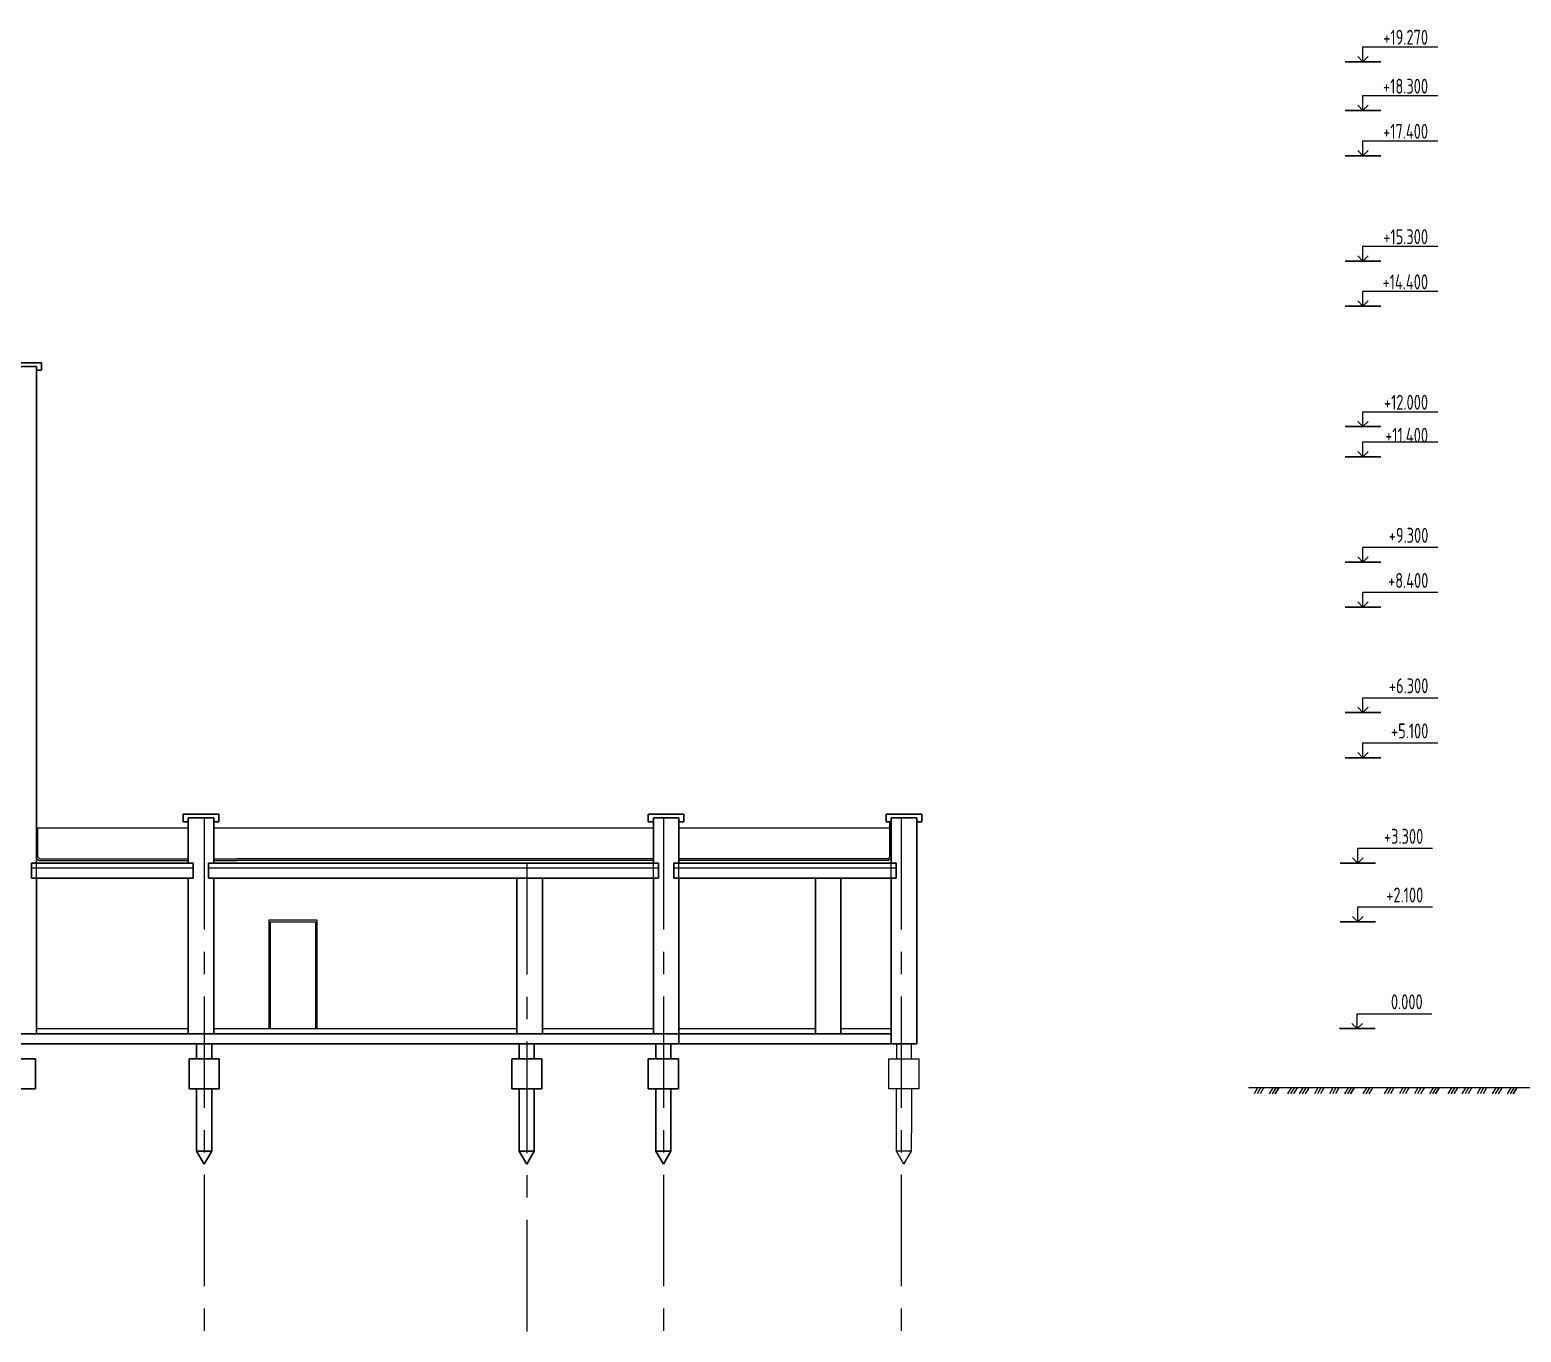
# Model space of a CAD drawing. Header units: millimetres. Extents: x -689206 to 4969298, y -1019800 to 703299.
# Drawn here: x 23673 to 53397, y -715104 to -689144 of the extents above; entities that cross this region are included whole.
import ezdxf

# ---------------------------------------------------------------- set-up
doc = ezdxf.new("R2010")
doc.units = ezdxf.units.MM
doc.linetypes.add('осеваяX2', pattern=[101.6, 63.5, -12.7, 12.7, -12.7])
doc.layers.add('РАЗМЕРЫ', color=7, linetype='Continuous', lineweight=9)
doc.layers.add('разрез1-1', color=7, linetype='Continuous')
doc.layers.add('разрез2-2', color=7, linetype='Continuous')
doc.styles.add('Аннотативный', font='isocteur.ttf', dxfattribs={"width": 0.7, "height": 250})

msp = doc.modelspace()

# ---------------------------------------------------------------- linework, layer by layer
at = {"layer": 'РАЗМЕРЫ', "linetype": 'ByBlock', "lineweight": 30, "ltscale": 35}
for p, q in [((23198.4, -695779.3), (23808.4, -695779.3)), ((23808.4, -695779.3), (23908.4, -695779.3)), ((23908.4, -695779.3), (23908.4, -695929.3)), ((23908.4, -695929.3), (23808.4, -695929.3)), ((26727.6, -704854.3), (26727.6, -704779.3)), ((26727.6, -704779.3), (27337.6, -704779.3)), ((26727.6, -704929.3), (26727.6, -704854.3)), ((26827.6, -704929.3), (26727.6, -704929.3)), ((27337.6, -704779.3), (27437.6, -704779.3)), ((27437.6, -704929.3), (27337.6, -704929.3)), ((27437.6, -704779.3), (27437.6, -704929.3)), ((36000.6, -704854.3), (36000.6, -704779.3)), ((36000.6, -704779.3), (36610.6, -704779.3)), ((36000.6, -704929.3), (36000.6, -704854.3)), ((36100.6, -704929.3), (36000.6, -704929.3)), ((36610.6, -704779.3), (36710.6, -704779.3)), ((36710.6, -704929.3), (36610.6, -704929.3)), ((36710.6, -704779.3), (36710.6, -704929.3)), ((40739.4, -704854.3), (40739.4, -704779.3)), ((40739.4, -704779.3), (41349.4, -704779.3)), ((40739.4, -704929.3), (40739.4, -704854.3)), ((40839.4, -704929.3), (40739.4, -704929.3)), ((41349.4, -704779.3), (41449.4, -704779.3)), ((41449.4, -704929.3), (41349.4, -704929.3)), ((41449.4, -704779.3), (41449.4, -704929.3))]:
    msp.add_line(p, q, dxfattribs=at)
at = {"layer": 'РАЗМЕРЫ', "lineweight": 30, "ltscale": 35}
for p, q in [((23298.4, -695854.3), (23808.4, -695854.3)), ((23808.4, -695854.3), (23808.4, -696754.3)), ((23808.4, -696754.3), (23808.4, -705754.3)), ((27337.6, -704854.3), (26827.7, -704854.3)), ((26827.7, -704854.3), (26827.7, -705754.3)), ((27337.6, -705754.3), (27337.6, -704854.3)), ((36100.6, -705754.3), (36100.6, -704854.3)), ((36100.6, -704854.3), (36610.6, -704854.3)), ((36610.6, -704854.3), (36610.6, -705754.3)), ((40839.4, -705754.3), (40839.4, -704854.3)), ((40839.4, -704854.3), (41349.4, -704854.3)), ((40839.4, -704929.3), (40839.4, -705754.3)), ((41349.4, -704854.3), (41349.4, -709354.3)), ((23708.4, -706054.3), (23708.4, -705754.3)), ((23708.4, -705754.3), (23808.4, -705754.3)), ((23808.4, -705754.3), (26927.7, -705754.3)), ((26927.7, -706054.3), (26927.7, -705754.3)), ((27237.6, -705754.3), (36100.6, -705754.3)), ((27237.6, -706054.3), (27237.6, -705754.3)), ((36100.6, -705754.3), (36100.6, -705654.3)), ((36200.6, -705754.3), (36100.6, -705754.3)), ((36200.6, -706054.3), (36200.6, -705754.3)), ((36510.6, -705754.3), (40839.4, -705754.3)), ((36510.6, -706054.3), (36510.6, -705754.3)), ((40939.4, -705754.3), (40839.4, -705754.3)), ((40939.4, -706054.3), (40939.4, -705754.3)), ((23808.4, -706054.3), (23708.4, -706054.3)), ((23808.4, -706054.3), (23808.4, -709054.3)), ((23808.4, -706054.3), (26927.7, -706054.3)), ((26827.7, -706054.3), (26827.7, -709054.3)), ((26827.7, -706054.3), (26927.7, -706054.3)), ((27237.6, -706054.3), (36100.6, -706054.3)), ((27337.6, -706054.3), (27237.6, -706054.3)), ((27337.6, -706054.3), (27337.6, -709054.3)), ((33378.1, -706054.3), (33378.1, -709154.3)), ((33888.1, -706054.3), (33888.1, -709154.3)), ((36100.6, -706054.3), (36100.6, -709054.3)), ((36100.6, -706054.3), (36200.6, -706054.3)), ((36510.6, -706054.3), (36610.6, -706054.3)), ((36610.6, -706054.3), (36510.6, -706054.3)), ((36610.6, -706054.3), (36610.6, -709054.3)), ((36610.6, -706054.3), (40740.5, -706054.3)), ((39329.4, -706054.3), (39329.4, -709154.3)), ((39839.4, -706054.3), (39839.4, -709154.3)), ((40740.5, -706054.3), (40839.4, -706054.3)), ((40839.4, -706054.3), (40839.4, -709254.3)), ((40839.4, -706054.3), (40939.4, -706054.3)), ((-10891.1, -709154.3), (40839.4, -709154.3)), ((23808.4, -709054.3), (23808.4, -709154.3)), ((26827.7, -709054.3), (26827.7, -709154.3)), ((27337.6, -709054.3), (27337.6, -709154.3)), ((36100.6, -709154.3), (36100.6, -709054.3)), ((36610.6, -709154.3), (36610.6, -709054.3)), ((36610.6, -709154.3), (36610.6, -709354.3)), ((36610.6, -709354.3), (-11401.1, -709354.3)), ((26998.3, -709354.3), (26998.3, -709654.3)), ((27298.3, -709654.3), (27298.3, -709354.3)), ((33428.1, -709354.3), (33428.1, -709654.3)), ((33728.1, -709654.3), (33728.1, -709354.3)), ((36150.6, -709354.3), (36150.6, -709654.3)), ((36450.6, -709654.3), (36450.6, -709354.3)), ((40839.4, -709354.3), (36610.6, -709354.3)), ((40839.4, -709254.3), (40839.4, -709354.3)), ((41349.4, -709354.3), (40839.4, -709354.3)), ((23488.4, -709654.3), (23788.4, -709654.3)), ((23788.4, -709654.3), (23788.4, -710254.3)), ((26848.3, -710254.3), (26848.3, -709654.3)), ((26848.3, -709654.3), (26998.3, -709654.3)), ((26998.3, -709654.3), (27148.3, -709654.3)), ((27148.3, -709654.3), (27448.3, -709654.3)), ((27448.3, -709654.3), (27448.3, -710254.3)), ((33278.1, -710254.3), (33278.1, -709654.3)), ((33278.1, -709654.3), (33428.1, -709654.3)), ((33428.1, -709654.3), (33578.1, -709654.3)), ((33578.1, -709654.3), (33878.1, -709654.3)), ((33878.1, -709654.3), (33878.1, -710254.3)), ((36000.6, -710254.3), (36000.6, -709654.3)), ((36000.6, -709654.3), (36150.6, -709654.3)), ((36150.6, -709654.3), (36300.6, -709654.3)), ((36300.6, -709654.3), (36600.6, -709654.3)), ((36600.6, -709654.3), (36600.6, -710254.3)), ((23788.4, -710254.3), (23188.4, -710254.3)), ((27448.3, -710254.3), (26848.3, -710254.3)), ((26998.3, -711121.1), (26998.3, -710254.3)), ((27298.3, -710254.3), (27298.3, -711133.1)), ((33878.1, -710254.3), (33278.1, -710254.3)), ((33428.1, -711121.1), (33428.1, -710254.3)), ((33728.1, -710254.3), (33728.1, -711133.1)), ((36600.6, -710254.3), (36000.6, -710254.3)), ((36150.6, -711121.1), (36150.6, -710254.3)), ((36450.6, -710254.3), (36450.6, -711133.1)), ((26998.3, -711494.5), (26998.3, -711121.1)), ((27298.3, -711494.5), (27298.3, -711133.1)), ((33428.1, -711494.5), (33428.1, -711121.1)), ((33728.1, -711494.5), (33728.1, -711133.1)), ((36150.6, -711494.5), (36150.6, -711121.1)), ((36450.6, -711494.5), (36450.6, -711133.1)), ((27148.3, -711754.3), (26998.3, -711494.5)), ((27298.3, -711494.5), (26998.3, -711494.5)), ((27148.3, -711754.3), (27298.3, -711494.5)), ((33578.1, -711754.3), (33428.1, -711494.5)), ((33728.1, -711494.5), (33428.1, -711494.5)), ((33578.1, -711754.3), (33728.1, -711494.5)), ((36300.6, -711754.3), (36150.6, -711494.5)), ((36450.6, -711494.5), (36150.6, -711494.5)), ((36300.6, -711754.3), (36450.6, -711494.5))]:
    msp.add_line(p, q, dxfattribs=at)
at = {"layer": 'РАЗМЕРЫ', "linetype": 'осеваяX2', "lineweight": 5, "ltscale": 35}
for p, q in [((27148.3, -704854.3), (27148.3, -715104.3)), ((36300.6, -704854.3), (36300.6, -715104.3)), ((41039.8, -704854.3), (41039.8, -715104.3)), ((33578.1, -705754.3), (33578.1, -715104.3))]:
    msp.add_line(p, q, dxfattribs=at)
at = {"layer": 'РАЗМЕРЫ', "lineweight": 15, "ltscale": 35}
for p, q in [((26927.7, -705854.3), (23708.4, -705854.3)), ((23808.4, -706054.3), (23808.4, -705754.3)), ((36200.6, -705854.3), (27237.6, -705854.3)), ((40939.4, -705854.3), (36510.6, -705854.3)), ((36610.6, -706054.3), (36610.6, -705754.3)), ((40839.4, -706054.3), (40839.4, -705754.3)), ((28469.5, -706894.3), (28439.5, -706894.3)), ((28439.5, -706894.3), (28439.5, -709054.3)), ((29399.5, -706894.3), (28469.5, -706894.3)), ((28469.5, -709054.3), (28469.5, -706924.3)), ((28469.5, -706924.3), (29369.5, -706924.3)), ((29369.5, -706924.3), (29369.5, -709054.3)), ((29399.5, -706924.3), (29399.5, -706894.3)), ((29399.5, -709054.3), (29399.5, -706924.3)), ((23808.4, -709054.3), (26827.7, -709054.3)), ((27337.6, -709054.3), (33378.1, -709054.3)), ((29369.5, -709054.3), (29399.5, -709054.3)), ((33888.1, -709054.3), (36100.6, -709054.3)), ((36610.6, -709054.3), (39329.4, -709054.3)), ((39839.4, -709054.3), (40839.4, -709054.3))]:
    msp.add_line(p, q, dxfattribs=at)
at = {"layer": 'РАЗМЕРЫ', "lineweight": 13, "ltscale": 35}
msp.add_line((36100.6, -706054.3), (36100.6, -705754.3), dxfattribs=at)
at = {"layer": 'РАЗМЕРЫ', "lineweight": 18, "ltscale": 35}
for p, q in [((40944.4, -709354.3), (40944.4, -709654.3)), ((41244.4, -709654.3), (41244.4, -709354.3)), ((40794.4, -710254.3), (40794.4, -709654.3)), ((40794.4, -709654.3), (40944.4, -709654.3)), ((40944.4, -709654.3), (41094.4, -709654.3)), ((41094.4, -709654.3), (41394.4, -709654.3)), ((41394.4, -709654.3), (41394.4, -710254.3)), ((41394.4, -710254.3), (40794.4, -710254.3)), ((40944.4, -711121.1), (40944.4, -710254.3)), ((41244.4, -710254.3), (41244.4, -711133.1)), ((40944.4, -711494.5), (40944.4, -711121.1)), ((41244.4, -711494.5), (41244.4, -711133.1)), ((41094.4, -711754.3), (40944.4, -711494.5)), ((41244.4, -711494.5), (40944.4, -711494.5)), ((41094.4, -711754.3), (41244.4, -711494.5))]:
    msp.add_line(p, q, dxfattribs=at)
at = {"layer": 'разрез1-1', "lineweight": 5}
for p, q in [((50243.5, -689779.3), (50243.5, -689481.5)), ((50243.5, -689481.5), (51732.6, -689481.5)), ((50243.5, -690754.3), (50243.5, -690456.5)), ((50243.5, -690456.5), (51732.6, -690456.5)), ((50243.5, -691654.3), (50243.5, -691356.5)), ((50243.5, -691356.5), (51732.6, -691356.5)), ((50243.5, -693754.3), (50243.5, -693456.5)), ((50243.5, -693456.5), (51732.6, -693456.5)), ((50243.5, -694654.3), (50243.5, -694356.5)), ((50243.5, -694356.5), (51732.6, -694356.5)), ((50243.5, -697054.3), (50243.5, -696756.5)), ((50243.5, -696756.5), (51732.6, -696756.5)), ((50243.5, -697654.3), (50243.5, -697356.5)), ((50243.5, -697356.5), (51732.6, -697356.5)), ((50243.5, -699754.3), (50243.5, -699456.5)), ((50243.5, -699456.5), (51732.6, -699456.5)), ((50243.5, -700654.3), (50243.5, -700356.5)), ((50243.5, -700356.5), (51732.6, -700356.5)), ((50243.5, -702754.3), (50243.5, -702456.5)), ((50243.5, -702456.5), (51732.6, -702456.5)), ((50243.5, -703654.3), (50243.5, -703356.5)), ((50243.5, -703356.5), (51732.6, -703356.5)), ((50141.6, -705754.3), (50141.6, -705456.5)), ((50141.6, -705456.5), (51630.7, -705456.5)), ((50141.6, -706924.3), (50141.6, -706626.5)), ((50141.6, -706626.5), (51630.7, -706626.5)), ((50130, -709054.3), (50130, -708756.5)), ((50130, -708756.5), (51619.1, -708756.5))]:
    msp.add_line(p, q, dxfattribs=at)
at = {"layer": 'разрез1-1', "lineweight": 30}
for p, q in [((50598, -689779.3), (49889, -689779.3)), ((50243.5, -689779.3), (50138.2, -689674)), ((50243.5, -689779.3), (50348.8, -689674)), ((50598, -690754.3), (49889, -690754.3)), ((50243.5, -690754.3), (50138.2, -690649)), ((50243.5, -690754.3), (50348.8, -690649)), ((50598, -691654.3), (49889, -691654.3)), ((50243.5, -691654.3), (50138.2, -691549)), ((50243.5, -691654.3), (50348.8, -691549)), ((50243.5, -693754.3), (50138.2, -693649)), ((50243.5, -693754.3), (50348.8, -693649)), ((50598, -693754.3), (49889, -693754.3)), ((50243.5, -694654.3), (50138.2, -694549)), ((50243.5, -694654.3), (50348.8, -694549)), ((50598, -694654.3), (49889, -694654.3)), ((50243.5, -697054.3), (50138.2, -696949)), ((50243.5, -697054.3), (50348.8, -696949)), ((50598, -697054.3), (49889, -697054.3)), ((50243.5, -697654.3), (50138.2, -697549)), ((50243.5, -697654.3), (50348.8, -697549)), ((50598, -697654.3), (49889, -697654.3)), ((50243.5, -699754.3), (50138.2, -699649)), ((50243.5, -699754.3), (50348.8, -699649)), ((50598, -699754.3), (49889, -699754.3)), ((50243.5, -700654.3), (50138.2, -700549)), ((50243.5, -700654.3), (50348.8, -700549)), ((50598, -700654.3), (49889, -700654.3)), ((50243.5, -702754.3), (50138.2, -702649)), ((50243.5, -702754.3), (50348.8, -702649)), ((50598, -702754.3), (49889, -702754.3)), ((50243.5, -703654.3), (50138.2, -703549)), ((50243.5, -703654.3), (50348.8, -703549)), ((50598, -703654.3), (49889, -703654.3)), ((50496.2, -705754.3), (49787.1, -705754.3)), ((50141.6, -705754.3), (50036.3, -705649)), ((50141.6, -705754.3), (50246.9, -705649)), ((50141.6, -706924.3), (50036.3, -706819)), ((50141.6, -706924.3), (50246.9, -706819)), ((50496.2, -706924.3), (49787.1, -706924.3)), ((50484.6, -709054.3), (49775.5, -709054.3)), ((50130, -709054.3), (50024.7, -708949)), ((50130, -709054.3), (50235.3, -708949))]:
    msp.add_line(p, q, dxfattribs=at)
at = {"layer": 'разрез1-1', "lineweight": 15}
for p, q in [((40814.7, -705629.6), (40814.7, -704929.3)), ((23808.4, -705054.3), (26827.7, -705054.3)), ((23833.1, -705629.6), (23833.1, -705054.3)), ((27337.6, -705054.3), (27808.4, -705054.3)), ((27808.4, -705054.3), (36100.6, -705054.3)), ((36610.6, -705054.3), (40814.7, -705054.3))]:
    msp.add_line(p, q, dxfattribs=at)
for points in [[(23833.1, -705629.6), (23872.9, -705669.3), (26827.7, -705669.3)], [(40814.7, -705629.6), (40774.9, -705669.3), (36610.6, -705669.3)], [(23808.4, -705654.3), (23858.4, -705704.3), (26827.7, -705704.3)], [(27337.6, -705669.3), (27808.4, -705669.3)], [(27337.6, -705704.3), (27808.4, -705704.3)], [(36100.6, -705669.3), (27808.4, -705669.3)], [(36100.6, -705704.3), (27808.4, -705704.3)], [(40839.4, -705654.3), (40789.4, -705704.3), (36610.6, -705704.3)]]:
    msp.add_lwpolyline(points, dxfattribs=at)
at = {"layer": 'разрез2-2'}
msp.add_line((53822.1, -710234.3), (47963.6, -710234.3), dxfattribs=at)
at = {"layer": 'разрез2-2', "lineweight": 15}
for points in [[(48143.9, -710234.3), (48074.3, -710353.7)], [(48203.6, -710234.3), (48135.2, -710353.7)], [(48264.5, -710234.3), (48194.9, -710353.7)], [(48444.7, -710234.3), (48375.1, -710353.7)], [(48504.4, -710234.3), (48436, -710353.7)], [(48809.8, -710234.3), (48740.2, -710353.7)], [(48869.5, -710234.3), (48801.1, -710353.7)], [(48930.4, -710234.3), (48860.8, -710353.7)], [(49043.6, -710234.3), (48974, -710353.7)], [(49103.3, -710234.3), (49034.9, -710353.7)], [(49164.2, -710234.3), (49094.6, -710353.7)], [(49344.4, -710234.3), (49274.8, -710353.7)], [(49404.1, -710234.3), (49335.7, -710353.7)], [(49465, -710234.3), (49395.4, -710353.7)], [(49645.2, -710234.3), (49575.6, -710353.7)], [(49704.9, -710234.3), (49636.5, -710353.7)], [(49765.8, -710234.3), (49696.2, -710353.7)], [(49946, -710234.3), (49876.4, -710353.7)], [(50005.7, -710234.3), (49937.3, -710353.7)], [(50311.1, -710234.3), (50241.5, -710353.7)], [(50370.8, -710234.3), (50302.4, -710353.7)], [(50431.7, -710234.3), (50362.1, -710353.7)], [(50738.8, -710234.3), (50669.2, -710353.7)], [(50798.5, -710234.3), (50730.1, -710353.7)], [(50859.4, -710234.3), (50789.8, -710353.7)], [(51039.6, -710234.3), (50970, -710353.7)], [(51099.3, -710234.3), (51030.9, -710353.7)], [(51160.2, -710234.3), (51090.6, -710353.7)], [(51340.4, -710234.3), (51270.8, -710353.7)], [(51400.1, -710234.3), (51331.7, -710353.7)], [(51461, -710234.3), (51391.4, -710353.7)], [(51641.2, -710234.3), (51571.6, -710353.7)], [(51700.9, -710234.3), (51632.5, -710353.7)], [(52006.3, -710234.3), (51936.7, -710353.7)], [(52066, -710234.3), (51997.6, -710353.7)], [(52126.9, -710234.3), (52057.3, -710353.7)], [(52287.1, -710234.3), (52217.5, -710353.7)], [(52346.8, -710234.3), (52278.4, -710353.7)], [(52407.7, -710234.3), (52338.1, -710353.7)], [(52587.9, -710234.3), (52518.3, -710353.7)], [(52647.6, -710234.3), (52579.2, -710353.7)], [(52708.5, -710234.3), (52638.9, -710353.7)], [(52888.7, -710234.3), (52819.1, -710353.7)], [(52948.4, -710234.3), (52880, -710353.7)], [(53009.3, -710234.3), (52939.7, -710353.7)], [(53189.5, -710234.3), (53119.9, -710353.7)], [(53249.2, -710234.3), (53180.8, -710353.7)]]:
    msp.add_lwpolyline(points, dxfattribs=at)
for points in [[(48495.7, -710353.7), (48564, -710234.3)], [(49997, -710353.7), (50065.3, -710234.3)], [(51692.2, -710353.7), (51760.5, -710234.3)], [(53240.5, -710353.7), (53308.8, -710234.3)]]:
    msp.add_lwpolyline(points, close=True, dxfattribs=at)

# ---------------------------------------------------------------- texts
at = {"layer": 'разрез1-1', "lineweight": 30, "char_height": 297.819, "width": 1508.774, "attachment_point": 3, "style": 'Аннотативный'}
for s, insert in [('{\\fISOCPEUR|b0|i0|c204|p34;+19.270\\fISOCPEUR|b0|i0|c0|p34; }', (51541.1, -689144)), ('{\\fISOCPEUR|b0|i0|c204|p34;+18.300\\fISOCPEUR|b0|i0|c0|p34; }', (51541.1, -690119)), ('{\\fISOCPEUR|b0|i0|c204|p34;+17.400\\fISOCPEUR|b0|i0|c0|p34; }', (51541.1, -691019)), ('{\\fISOCPEUR|b0|i0|c204|p34;+15.300\\fISOCPEUR|b0|i0|c0|p34; }', (51541.1, -693119)), ('{\\fISOCPEUR|b0|i0|c204|p34;+14.400\\fISOCPEUR|b0|i0|c0|p34; }', (51541.1, -694019)), ('{\\fISOCPEUR|b0|i0|c204|p34;+12.000\\fISOCPEUR|b0|i0|c0|p34; }', (51541.1, -696419)), ('{\\fISOCPEUR|b0|i0|c204|p34;+11.400\\fISOCPEUR|b0|i0|c0|p34; }', (51541.1, -697076.5)), ('{\\fISOCPEUR|b0|i0|c204|p34;+9.300\\fISOCPEUR|b0|i0|c0|p34; }', (51547.2, -699070.9)), ('{\\fISOCPEUR|b0|i0|c204|p34;+8.400\\fISOCPEUR|b0|i0|c0|p34; }', (51547.2, -699970.9)), ('{\\fISOCPEUR|b0|i0|c204|p34;+6.300\\fISOCPEUR|b0|i0|c0|p34; }', (51547.2, -702070.9)), ('{\\fISOCPEUR|b0|i0|c204|p34;+5.100\\fISOCPEUR|b0|i0|c0|p34; }', (51547.2, -702970.9)), ('{\\fISOCPEUR|b0|i0|c204|p34;+3.300\\fISOCPEUR|b0|i0|c0|p34; }', (51445.3, -705070.9)), ('{\\fISOCPEUR|b0|i0|c204|p34;+2.100\\fISOCPEUR|b0|i0|c0|p34; }', (51445.3, -706240.9)), ('{\\fISOCPEUR|b0|i0|c204|p34;0.000\\fISOCPEUR|b0|i0|c0|p34; }', (51433.7, -708370.9))]:
    msp.add_mtext(s, dxfattribs=dict(at, insert=insert))

doc.saveas('drawing.dxf')
